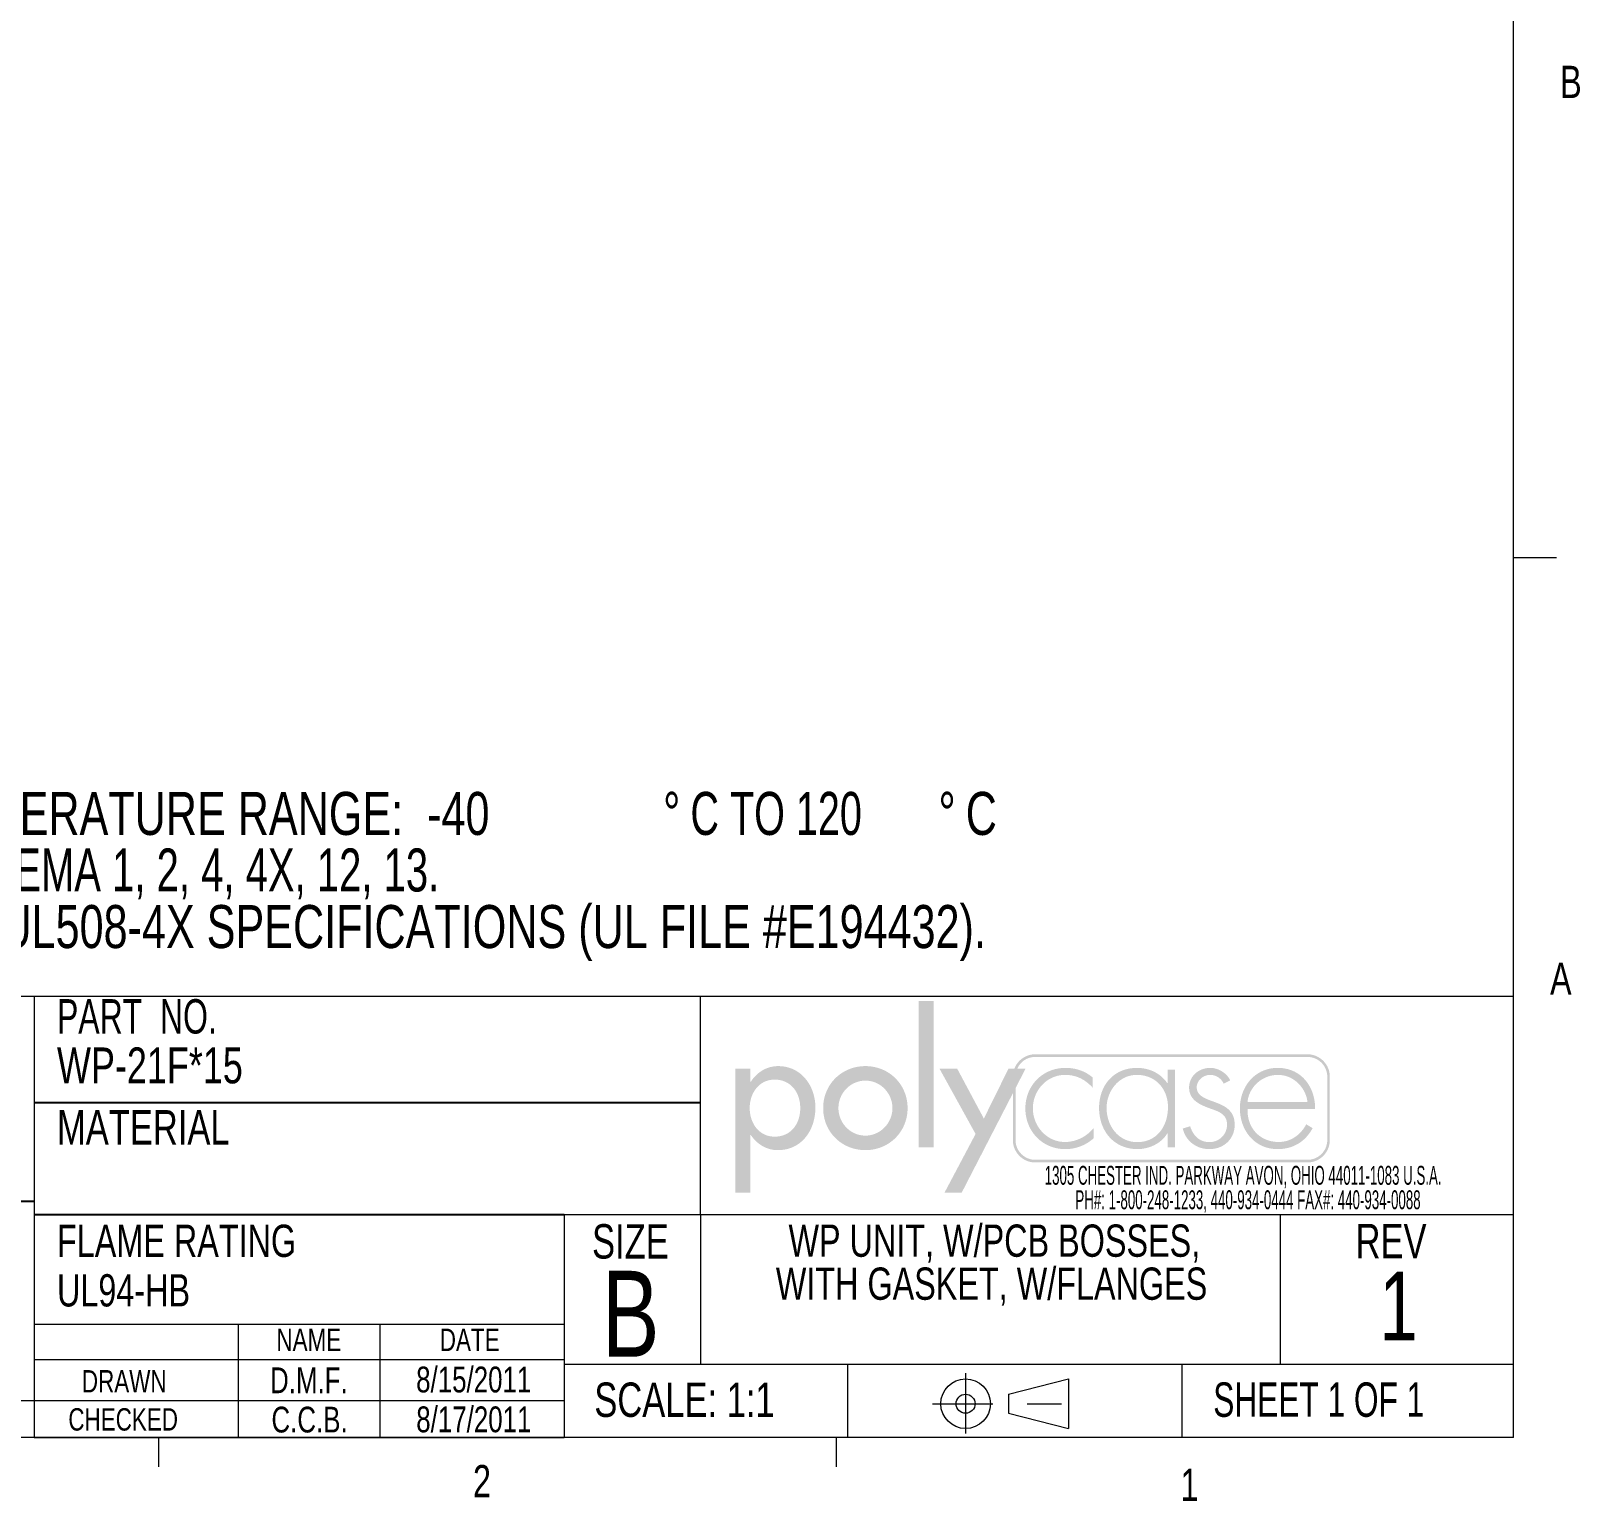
# Model space of a CAD drawing. Header units: inches. Extents: x 0.4 to 16.6, y 0.2 to 10.8.
# Drawn here: x 12.068 to 16.569, y 0.208 to 4.48 of the extents above; entities that cross this region are included whole.
import ezdxf

# ---------------------------------------------------------------- set-up
doc = ezdxf.new("R2010")
doc.units = ezdxf.units.IN
doc.header["$MEASUREMENT"] = 0
doc.linetypes.add('CENTERX2', pattern=[0.8, 0.5, -0.1, 0.1, -0.1])
doc.layers.add('FORMAT', color=7, linetype='Continuous')
doc.layers.add('SLD-0', color=7, linetype='Continuous')
doc.styles.add('SLDTEXTSTYLE0', font='TXT', dxfattribs={"width": 0.525406})
doc.styles.add('SLDTEXTSTYLE1', font='TXT', dxfattribs={"width": 0.75})
doc.styles.add('SLDTEXTSTYLE2', font='TXT', dxfattribs={"width": 0.6875})
doc.styles.add('SLDTEXTSTYLE3', font='TXT', dxfattribs={"width": 0.695946})
doc.styles.add('SLDTEXTSTYLE4', font='TXT', dxfattribs={"width": 0.694444})

# ---------------------------------------------------------------- blocks, each defined once
blk = doc.blocks.new('SW_NOTE_0')
at = {"color": 0, "linetype": 'Continuous', "lineweight": 0, "char_height": 0.055, "attachment_point": 2, "style": 'SLDTEXTSTYLE0'}
for s, insert in [('1305 CHESTER IND. PARKWAY AVON, OHIO 44011-1083 U.S.A.', (0.7423, 0.0709)), ('PH#: 1-800-248-1233, 440-934-0444 FAX#: 440-934-0088', (0.7564, -0.0002))]:
    blk.add_mtext(s, dxfattribs=dict(at, insert=insert))
blk = doc.blocks.new('logo')
at = {"linetype": 'Continuous'}
blk.add_hatch(color=7, dxfattribs=at).paths.add_polyline_path([(1.559, 0.355), (1.559, 1.505), (1.44, 1.505), (1.44, 0.355)], flags=0)
h = blk.add_hatch(color=7, dxfattribs=at)
edge = h.paths.add_edge_path(flags=0)
edge.add_spline(control_points=[(0.122, 0.452), (0.17, 0.382), (0.245, 0.334), (0.333, 0.334)], knot_values=[4, 4, 4, 4, 5, 5, 5, 5], weights=[1, 1, 1, 1], degree=3, periodic=0)
edge.add_spline(control_points=[(0.333, 0.334), (0.523, 0.334), (0.629, 0.492), (0.629, 0.669)], knot_values=[3, 3, 3, 3, 4, 4, 4, 4], weights=[1, 1, 1, 1], degree=3, periodic=0)
edge.add_spline(control_points=[(0.629, 0.669), (0.629, 0.839), (0.517, 0.994), (0.338, 0.994)], knot_values=[2, 2, 2, 2, 3, 3, 3, 3], weights=[1, 1, 1, 1], degree=3, periodic=0)
edge.add_spline(control_points=[(0.338, 0.994), (0.245, 0.994), (0.171, 0.946), (0.122, 0.872)], knot_values=[1, 1, 1, 1, 2, 2, 2, 2], weights=[1, 1, 1, 1], degree=3, periodic=0)
edge.add_line((0.122, 0.872), (0.119, 0.872))
edge.add_line((0.119, 0.872), (0.119, 0.975))
edge.add_line((0.119, 0.975), (0, 0.975))
edge.add_line((0, 0.975), (0, 0))
edge.add_line((0, 0), (0.119, 0))
edge.add_line((0.119, 0), (0.119, 0.452))
edge.add_line((0.119, 0.452), (0.122, 0.452))
edge = h.paths.add_edge_path(flags=0)
edge.add_spline(control_points=[(0.113, 0.665), (0.113, 0.78), (0.185, 0.888), (0.309, 0.888), (0.437, 0.888), (0.51, 0.786), (0.51, 0.665)], knot_values=[0, 0, 0, 0, 1, 1, 1, 2, 2, 2, 2], weights=[1, 1, 1, 1, 1, 1, 1], degree=3, periodic=0)
edge.add_spline(control_points=[(0.51, 0.665), (0.51, 0.543), (0.439, 0.44), (0.309, 0.44), (0.183, 0.44), (0.113, 0.549), (0.113, 0.665)], knot_values=[2, 2, 2, 2, 3, 3, 3, 4, 4, 4, 4], weights=[1, 1, 1, 1, 1, 1, 1], degree=3, periodic=0)
h = blk.add_hatch(color=7, dxfattribs=at)
edge = h.paths.add_edge_path(flags=0)
edge.add_spline(control_points=[(0.69, 0.664), (0.69, 0.477), (0.836, 0.334), (1.022, 0.334), (1.207, 0.334), (1.353, 0.477), (1.353, 0.664)], knot_values=[0, 0, 0, 0, 1, 1, 1, 2, 2, 2, 2], weights=[1, 1, 1, 1, 1, 1, 1], degree=3, periodic=0)
edge.add_spline(control_points=[(1.353, 0.664), (1.353, 0.851), (1.207, 0.994), (1.022, 0.994), (0.836, 0.994), (0.69, 0.851), (0.69, 0.664)], knot_values=[2, 2, 2, 2, 3, 3, 3, 4, 4, 4, 4], weights=[1, 1, 1, 1, 1, 1, 1], degree=3, periodic=0)
edge = h.paths.add_edge_path(flags=0)
edge.add_spline(control_points=[(1.234, 0.664), (1.234, 0.547), (1.139, 0.448), (1.022, 0.448), (0.904, 0.448), (0.81, 0.547), (0.81, 0.664)], knot_values=[0, 0, 0, 0, 1, 1, 1, 2, 2, 2, 2], weights=[1, 1, 1, 1, 1, 1, 1], degree=3, periodic=0)
edge.add_spline(control_points=[(0.81, 0.664), (0.81, 0.782), (0.904, 0.88), (1.022, 0.88), (1.139, 0.88), (1.234, 0.782), (1.234, 0.664)], knot_values=[2, 2, 2, 2, 3, 3, 3, 4, 4, 4, 4], weights=[1, 1, 1, 1, 1, 1, 1], degree=3, periodic=0)
h = blk.add_hatch(color=7, dxfattribs=at)
edge = h.paths.add_edge_path(flags=0)
edge.add_spline(control_points=[(4.669, 0.413), (4.669, 0.316), (4.59, 0.237), (4.493, 0.237)], knot_values=[7, 7, 7, 7, 8, 8, 8, 8], weights=[1, 1, 1, 1], degree=3, periodic=0)
edge.add_line((4.493, 0.237), (2.356, 0.237))
edge.add_spline(control_points=[(2.356, 0.237), (2.259, 0.237), (2.18, 0.316), (2.18, 0.413)], knot_values=[1, 1, 1, 1, 2, 2, 2, 2], weights=[1, 1, 1, 1], degree=3, periodic=0)
edge.add_line((2.18, 0.413), (2.18, 0.781))
edge.add_line((2.18, 0.781), (1.778, 0))
edge.add_line((1.778, 0), (1.643, 0))
edge.add_line((1.643, 0), (1.887, 0.461))
edge.add_line((1.887, 0.461), (1.603, 0.975))
edge.add_line((1.603, 0.975), (1.742, 0.975))
edge.add_line((1.742, 0.975), (1.952, 0.582))
edge.add_line((1.952, 0.582), (2.146, 0.975))
edge.add_line((2.146, 0.975), (2.192, 0.975))
edge.add_spline(control_points=[(2.192, 0.975), (2.218, 1.041), (2.282, 1.087), (2.356, 1.087)], knot_values=[3.233464, 3.233464, 3.233464, 3.233464, 4, 4, 4, 4], weights=[1, 1, 1, 1], degree=3, periodic=0)
edge.add_line((2.356, 1.087), (4.493, 1.087))
edge.add_spline(control_points=[(4.493, 1.087), (4.59, 1.087), (4.669, 1.008), (4.669, 0.911)], knot_values=[5, 5, 5, 5, 6, 6, 6, 6], weights=[1, 1, 1, 1], degree=3, periodic=0)
edge.add_line((4.669, 0.911), (4.669, 0.413))
edge = h.paths.add_edge_path(flags=0)
edge.add_line((2.215, 0.975), (2.28, 0.975))
edge.add_line((2.28, 0.975), (2.201, 0.821))
edge.add_line((2.201, 0.821), (2.201, 0.413))
edge.add_spline(control_points=[(2.201, 0.413), (2.201, 0.327), (2.271, 0.258), (2.356, 0.258)], knot_values=[2, 2, 2, 2, 3, 3, 3, 3], weights=[1, 1, 1, 1], degree=3, periodic=0)
edge.add_line((2.356, 0.258), (4.493, 0.258))
edge.add_spline(control_points=[(4.493, 0.258), (4.579, 0.258), (4.649, 0.327), (4.649, 0.413)], knot_values=[4, 4, 4, 4, 5, 5, 5, 5], weights=[1, 1, 1, 1], degree=3, periodic=0)
edge.add_line((4.649, 0.413), (4.649, 0.911))
edge.add_spline(control_points=[(4.649, 0.911), (4.649, 0.997), (4.579, 1.066), (4.493, 1.066)], knot_values=[6, 6, 6, 6, 7, 7, 7, 7], weights=[1, 1, 1, 1], degree=3, periodic=0)
edge.add_line((4.493, 1.066), (2.356, 1.066))
edge.add_spline(control_points=[(2.356, 1.066), (2.293, 1.066), (2.239, 1.029), (2.215, 0.975)], knot_values=[0, 0, 0, 0, 0.732403, 0.732403, 0.732403, 0.732403], weights=[1, 1, 1, 1], degree=3, periodic=0)
h = blk.add_hatch(color=7, dxfattribs=at)
edge = h.paths.add_edge_path(flags=0)
edge.add_spline(control_points=[(2.806, 0.905), (2.745, 0.957), (2.672, 0.98), (2.593, 0.98)], knot_values=[8, 8, 8, 8, 9, 9, 9, 9], weights=[1, 1, 1, 1], degree=3, periodic=0)
edge.add_spline(control_points=[(2.593, 0.98), (2.413, 0.98), (2.278, 0.84), (2.278, 0.662)], knot_values=[7, 7, 7, 7, 8, 8, 8, 8], weights=[1, 1, 1, 1], degree=3, periodic=0)
edge.add_spline(control_points=[(2.278, 0.662), (2.278, 0.484), (2.41, 0.342), (2.592, 0.342)], knot_values=[6, 6, 6, 6, 7, 7, 7, 7], weights=[1, 1, 1, 1], degree=3, periodic=0)
edge.add_spline(control_points=[(2.592, 0.342), (2.674, 0.342), (2.752, 0.372), (2.814, 0.427)], knot_values=[5, 5, 5, 5, 6, 6, 6, 6], weights=[1, 1, 1, 1], degree=3, periodic=0)
edge.add_line((2.814, 0.427), (2.814, 0.507))
edge.add_spline(control_points=[(2.814, 0.507), (2.759, 0.44), (2.676, 0.398), (2.589, 0.398)], knot_values=[3, 3, 3, 3, 4, 4, 4, 4], weights=[1, 1, 1, 1], degree=3, periodic=0)
edge.add_spline(control_points=[(2.589, 0.398), (2.445, 0.398), (2.337, 0.523), (2.337, 0.662)], knot_values=[2, 2, 2, 2, 3, 3, 3, 3], weights=[1, 1, 1, 1], degree=3, periodic=0)
edge.add_spline(control_points=[(2.337, 0.662), (2.337, 0.802), (2.446, 0.925), (2.59, 0.925)], knot_values=[1, 1, 1, 1, 2, 2, 2, 2], weights=[1, 1, 1, 1], degree=3, periodic=0)
edge.add_spline(control_points=[(2.59, 0.925), (2.678, 0.925), (2.748, 0.889), (2.806, 0.825)], knot_values=[0, 0, 0, 0, 1, 1, 1, 1], weights=[1, 1, 1, 1], degree=3, periodic=0)
edge.add_line((2.806, 0.825), (2.806, 0.905))
h = blk.add_hatch(color=7, dxfattribs=at)
edge = h.paths.add_edge_path(flags=0)
edge.add_spline(control_points=[(3.392, 0.861), (3.34, 0.938), (3.25, 0.98), (3.156, 0.98)], knot_values=[6, 6, 6, 6, 7, 7, 7, 7], weights=[1, 1, 1, 1], degree=3, periodic=0)
edge.add_spline(control_points=[(3.156, 0.98), (2.972, 0.98), (2.857, 0.844), (2.857, 0.665)], knot_values=[5, 5, 5, 5, 6, 6, 6, 6], weights=[1, 1, 1, 1], degree=3, periodic=0)
edge.add_spline(control_points=[(2.857, 0.665), (2.857, 0.486), (2.973, 0.342), (3.159, 0.342)], knot_values=[4, 4, 4, 4, 5, 5, 5, 5], weights=[1, 1, 1, 1], degree=3, periodic=0)
edge.add_spline(control_points=[(3.159, 0.342), (3.249, 0.342), (3.347, 0.387), (3.392, 0.465)], knot_values=[3, 3, 3, 3, 4, 4, 4, 4], weights=[1, 1, 1, 1], degree=3, periodic=0)
edge.add_line((3.392, 0.465), (3.395, 0.465))
edge.add_line((3.395, 0.465), (3.395, 0.355))
edge.add_line((3.395, 0.355), (3.454, 0.355))
edge.add_line((3.454, 0.355), (3.454, 0.967))
edge.add_line((3.454, 0.967), (3.395, 0.967))
edge.add_line((3.395, 0.967), (3.395, 0.861))
edge.add_line((3.395, 0.861), (3.392, 0.861))
edge = h.paths.add_edge_path(flags=0)
edge.add_spline(control_points=[(3.398, 0.672), (3.398, 0.525), (3.314, 0.397), (3.157, 0.397), (3.009, 0.397), (2.916, 0.525), (2.916, 0.665)], knot_values=[0, 0, 0, 0, 1, 1, 1, 2, 2, 2, 2], weights=[1, 1, 1, 1, 1, 1, 1], degree=3, periodic=0)
edge.add_spline(control_points=[(2.916, 0.665), (2.916, 0.798), (3.013, 0.925), (3.153, 0.925), (3.302, 0.925), (3.398, 0.814), (3.398, 0.672)], knot_values=[2, 2, 2, 2, 3, 3, 3, 4, 4, 4, 4], weights=[1, 1, 1, 1, 1, 1, 1], degree=3, periodic=0)
h = blk.add_hatch(color=7, dxfattribs=at)
edge = h.paths.add_edge_path(flags=0)
edge.add_spline(control_points=[(3.731, 0.98), (3.793, 0.98), (3.861, 0.939), (3.887, 0.882)], knot_values=[11, 11, 11, 11, 12, 12, 12, 12], weights=[1, 1, 1, 1], degree=3, periodic=0)
edge.add_line((3.887, 0.882), (3.836, 0.856))
edge.add_spline(control_points=[(3.836, 0.856), (3.816, 0.898), (3.776, 0.925), (3.728, 0.925)], knot_values=[0, 0, 0, 0, 1, 1, 1, 1], weights=[1, 1, 1, 1], degree=3, periodic=0)
edge.add_spline(control_points=[(3.728, 0.925), (3.677, 0.925), (3.624, 0.882), (3.624, 0.829)], knot_values=[1, 1, 1, 1, 2, 2, 2, 2], weights=[1, 1, 1, 1], degree=3, periodic=0)
edge.add_spline(control_points=[(3.624, 0.829), (3.624, 0.682), (3.922, 0.754), (3.922, 0.533)], knot_values=[2, 2, 2, 2, 3, 3, 3, 3], weights=[1, 1, 1, 1], degree=3, periodic=0)
edge.add_spline(control_points=[(3.922, 0.533), (3.922, 0.42), (3.834, 0.342), (3.724, 0.342)], knot_values=[3, 3, 3, 3, 4, 4, 4, 4], weights=[1, 1, 1, 1], degree=3, periodic=0)
edge.add_spline(control_points=[(3.724, 0.342), (3.622, 0.342), (3.539, 0.404), (3.514, 0.503)], knot_values=[4, 4, 4, 4, 5, 5, 5, 5], weights=[1, 1, 1, 1], degree=3, periodic=0)
edge.add_line((3.514, 0.503), (3.572, 0.522))
edge.add_spline(control_points=[(3.572, 0.522), (3.595, 0.449), (3.644, 0.397), (3.724, 0.397)], knot_values=[6, 6, 6, 6, 7, 7, 7, 7], weights=[1, 1, 1, 1], degree=3, periodic=0)
edge.add_spline(control_points=[(3.724, 0.397), (3.801, 0.397), (3.862, 0.458), (3.862, 0.535)], knot_values=[7, 7, 7, 7, 8, 8, 8, 8], weights=[1, 1, 1, 1], degree=3, periodic=0)
edge.add_spline(control_points=[(3.862, 0.535), (3.862, 0.611), (3.804, 0.635), (3.743, 0.656)], knot_values=[8, 8, 8, 8, 9, 9, 9, 9], weights=[1, 1, 1, 1], degree=3, periodic=0)
edge.add_spline(control_points=[(3.743, 0.656), (3.659, 0.686), (3.564, 0.722), (3.564, 0.825)], knot_values=[9, 9, 9, 9, 10, 10, 10, 10], weights=[1, 1, 1, 1], degree=3, periodic=0)
edge.add_spline(control_points=[(3.564, 0.825), (3.564, 0.918), (3.642, 0.98), (3.731, 0.98)], knot_values=[10, 10, 10, 10, 11, 11, 11, 11], weights=[1, 1, 1, 1], degree=3, periodic=0)
h = blk.add_hatch(color=7, dxfattribs=at)
edge = h.paths.add_edge_path(flags=0)
edge.add_spline(control_points=[(4.554, 0.656), (4.555, 0.832), (4.445, 0.98), (4.26, 0.98)], knot_values=[6, 6, 6, 6, 7, 7, 7, 7], weights=[1, 1, 1, 1], degree=3, periodic=0)
edge.add_spline(control_points=[(4.26, 0.98), (4.081, 0.98), (3.963, 0.833), (3.963, 0.662)], knot_values=[5, 5, 5, 5, 6, 6, 6, 6], weights=[1, 1, 1, 1], degree=3, periodic=0)
edge.add_spline(control_points=[(3.963, 0.662), (3.963, 0.489), (4.078, 0.342), (4.26, 0.342)], knot_values=[4, 4, 4, 4, 5, 5, 5, 5], weights=[1, 1, 1, 1], degree=3, periodic=0)
edge.add_spline(control_points=[(4.26, 0.342), (4.38, 0.342), (4.478, 0.401), (4.534, 0.507)], knot_values=[3, 3, 3, 3, 4, 4, 4, 4], weights=[1, 1, 1, 1], degree=3, periodic=0)
edge.add_line((4.534, 0.507), (4.484, 0.537))
edge.add_spline(control_points=[(4.484, 0.537), (4.44, 0.454), (4.363, 0.398), (4.268, 0.398)], knot_values=[1, 1, 1, 1, 2, 2, 2, 2], weights=[1, 1, 1, 1], degree=3, periodic=0)
edge.add_spline(control_points=[(4.268, 0.398), (4.126, 0.398), (4.019, 0.501), (4.023, 0.656)], knot_values=[0, 0, 0, 0, 1, 1, 1, 1], weights=[1, 1, 1, 1], degree=3, periodic=0)
edge.add_line((4.023, 0.656), (4.554, 0.656))
edge = h.paths.add_edge_path(flags=0)
edge.add_spline(control_points=[(4.023, 0.712), (4.033, 0.827), (4.136, 0.925), (4.261, 0.925)], knot_values=[1, 1, 1, 1, 2, 2, 2, 2], weights=[1, 1, 1, 1], degree=3, periodic=0)
edge.add_spline(control_points=[(4.261, 0.925), (4.387, 0.925), (4.48, 0.824), (4.494, 0.712)], knot_values=[0, 0, 0, 0, 1, 1, 1, 1], weights=[1, 1, 1, 1], degree=3, periodic=0)
edge.add_line((4.494, 0.712), (4.023, 0.712))
blk = doc.blocks.new('POLYCASE LOGO')
at = {"color": 7, "linetype": 'Continuous', "xscale": 0.37, "yscale": 0.37, "zscale": 0.37}
blk.add_blockref('logo', (0.1015, -0.5714), dxfattribs=at)
at = {"color": 7, "linetype": 'Continuous', "lineweight": 0}
blk.add_blockref('SW_NOTE_0', (0.8349, -0.5644), dxfattribs=at)
blk = doc.blocks.new('ThirdAngleProjectionBlock')
at = {"color": 7, "linetype": 'CENTERX2', "lineweight": 18}
for p, q in [((0.275, 0.506), (0.275, 0)), ((0, 0.253), (1.202, 0.253))]:
    blk.add_line(p, q, dxfattribs=at)
at = {"color": 7, "linetype": 'Continuous', "lineweight": 18}
for p, q in [((0.632, 0.332), (1.13, 0.459)), ((1.13, 0.459), (1.13, 0.048)), ((0.632, 0.332), (0.632, 0.174)), ((0.632, 0.174), (1.13, 0.048))]:
    blk.add_line(p, q, dxfattribs=at)
for radius in [0.206, 0.0789]:
    blk.add_circle((0.275, 0.253), radius, dxfattribs=at)
blk = doc.blocks.new('SW_NOTE_1')
at = {"layer": 'SLD-0', "color": 0, "char_height": 0.125, "attachment_point": 1}
for s, insert, style in [('NOTES:', (0, 0.1611), 'SLDTEXTSTYLE1'), ('1.', (0, -0.0032), 'SLDTEXTSTYLE1'), ('SERVICE TEMPERATURE RANGE:  -40', (0.1969, -0.0032), 'SLDTEXTSTYLE1'), ('%%d', (3.0003, -0.0032), 'SLDTEXTSTYLE1'), ('C TO 120', (3.0797, -0.0032), 'SLDTEXTSTYLE2'), ('%%d', (3.8004, -0.0032), 'SLDTEXTSTYLE1'), ('C', (3.8797, -0.0032), 'SLDTEXTSTYLE1'), ('2.', (0, -0.1676), 'SLDTEXTSTYLE1'), ('DESIGNED TO NEMA 1, 2, 4, 4X, 12, 13.', (0.1969, -0.1676), 'SLDTEXTSTYLE3'), ('3.', (0, -0.332), 'SLDTEXTSTYLE1'), ('UL LISTED TO UL508-4X SPECIFICATIONS (UL FILE #E194432).', (0.1969, -0.332), 'SLDTEXTSTYLE1')]:
    blk.add_mtext(s, dxfattribs=dict(at, insert=insert, style=style))
blk = doc.blocks.new('SW_NOTE_4')
at = {"color": 0, "linetype": 'Continuous', "lineweight": 0, "char_height": 0.09375, "attachment_point": 2, "style": 'SLDTEXTSTYLE1'}
for s, insert in [('WP UNIT, W/PCB BOSSES,', (0.7339, 0.1209)), ('WITH GASKET, W/FLANGES', (0.7258, -0.0041))]:
    blk.add_mtext(s, dxfattribs=dict(at, insert=insert))

msp = doc.modelspace()

# ---------------------------------------------------------------- linework, layer by layer
at = {"color": 7, "linetype": 'Continuous', "lineweight": 18}
for p, q in [((16.3763, 0.3921), (16.3763, 10.6421)), ((16.3763, 2.9503), (16.5013, 2.9503)), ((10.5516, 1.6753), (16.3763, 1.6753)), ((12.0776, 1.6753), (12.0776, 0.3921)), ((13.6175, 1.0401), (16.3763, 1.0401)), ((14.0131, 1.0401), (14.0131, 0.605)), ((15.6981, 1.0401), (15.6981, 0.605)), ((13.6175, 0.7208), (12.0776, 0.7208)), ((12.67, 0.7208), (12.67, 0.3921)), ((13.0816, 0.7208), (13.0816, 0.3921)), ((12.0776, 0.6191), (13.6175, 0.6191)), ((13.6175, 0.605), (16.3763, 0.605)), ((14.4407, 0.605), (14.4407, 0.3921)), ((15.4126, 0.605), (15.4126, 0.3921)), ((10.5516, 0.5), (13.6175, 0.5)), ((16.3763, 0.3921), (0.6263, 0.3921)), ((12.0776, 0.3921), (13.6175, 0.3921)), ((12.4385, 0.3921), (12.4385, 0.3073)), ((14.4073, 0.3921), (14.4073, 0.3073))]:
    msp.add_line(p, q, dxfattribs=at)
at = {"layer": 'SLD-0', "lineweight": 18}
for p, q in [((14.0131, 1.0401), (14.0131, 1.6753)), ((13.6175, 1.0401), (13.6175, 0.3921))]:
    msp.add_line(p, q, dxfattribs=at)
at = {"layer": 'SLD-0', "color": 7}
for p, q in [((14.0131, 1.3651), (12.0776, 1.3651)), ((12.0776, 1.0781), (10.5516, 1.0781)), ((12.0776, 1.0401), (13.6175, 1.0401))]:
    msp.add_line(p, q, dxfattribs=at)

# ---------------------------------------------------------------- block references
at = {"color": 7, "linetype": 'Continuous'}
msp.add_blockref('POLYCASE LOGO', (14.0131, 1.6753), dxfattribs=at)
at = {"color": 7, "linetype": 'Continuous', "lineweight": 0}
msp.add_blockref('SW_NOTE_4', (14.1334, 0.8904), dxfattribs=at)
at = {"color": 7, "linetype": 'Continuous', "xscale": 0.35, "yscale": 0.35, "zscale": 0.35}
msp.add_blockref('ThirdAngleProjectionBlock', (14.6875, 0.4018), dxfattribs=at)
at = {"layer": 'SLD-0', "color": 7}
msp.add_blockref('SW_NOTE_1', (10.9045, 2.2718), dxfattribs=at)

# ---------------------------------------------------------------- texts
at = {"color": 7, "linetype": 'Continuous', "lineweight": 0}
for s, insert, char_height, attachment_point, style in [('B', (16.5115, 4.3791), 0.0937, 1, 'SLDTEXTSTYLE1'), ('A', (16.4821, 1.7726), 0.0937, 1, 'SLDTEXTSTYLE1'), ('PART  NO.', (12.1435, 1.6663), 0.1, 1, 'SLDTEXTSTYLE4'), ('SIZE', (13.6983, 1.0123), 0.1, 1, 'SLDTEXTSTYLE1'), ('REV', (15.917, 1.0132), 0.1, 1, 'SLDTEXTSTYLE1'), ('B', (13.8105, 0.8769), 0.25, 2, 'SLDTEXTSTYLE1'), ('1', (16.0421, 0.8744), 0.2, 2, 'SLDTEXTSTYLE1'), ('NAME', (12.8753, 0.7086), 0.065, 2, 'SLDTEXTSTYLE1'), ('DATE', (13.3428, 0.7086), 0.065, 2, 'SLDTEXTSTYLE1'), ('DRAWN', (12.2158, 0.5882), 0.065, 1, 'SLDTEXTSTYLE1'), ('D.M.F.', (12.8754, 0.5961), 0.075, 2, 'SLDTEXTSTYLE1'), ('8/15/2011', (13.3545, 0.5983), 0.075, 2, 'SLDTEXTSTYLE1'), ('SCALE: 1:1', (13.7049, 0.5521), 0.1, 1, 'SLDTEXTSTYLE1'), ('SHEET 1 OF 1', (15.5035, 0.5524), 0.1, 1, 'SLDTEXTSTYLE2'), ('CHECKED', (12.1764, 0.4774), 0.065, 1, 'SLDTEXTSTYLE1'), ('C.C.B.', (12.8774, 0.4818), 0.075, 2, 'SLDTEXTSTYLE1'), ('8/17/2011', (13.3548, 0.4825), 0.075, 2, 'SLDTEXTSTYLE1'), ('2', (13.3523, 0.3124), 0.0937, 1, 'SLDTEXTSTYLE1'), ('1', (15.4083, 0.3014), 0.0937, 1, 'SLDTEXTSTYLE1')]:
    msp.add_mtext(s, dxfattribs=dict(at, insert=insert, char_height=char_height, attachment_point=attachment_point, style=style))
at = {"layer": 'FORMAT', "color": 7, "attachment_point": 1, "style": 'SLDTEXTSTYLE1'}
for s, insert, char_height in [('WP-21F*15', (12.1435, 1.5258), 0.10417), ('UL94-HB', (12.1435, 0.8669), 0.09375)]:
    msp.add_mtext(s, dxfattribs=dict(at, insert=insert, char_height=char_height))
at = {"layer": 'SLD-0', "attachment_point": 1, "style": 'SLDTEXTSTYLE1'}
for s, insert, char_height in [('MATERIAL', (12.1435, 1.3438), 0.1), ('FLAME RATING', (12.1435, 1.0108), 0.09375)]:
    msp.add_mtext(s, dxfattribs=dict(at, insert=insert, char_height=char_height))

doc.saveas('drawing.dxf')
